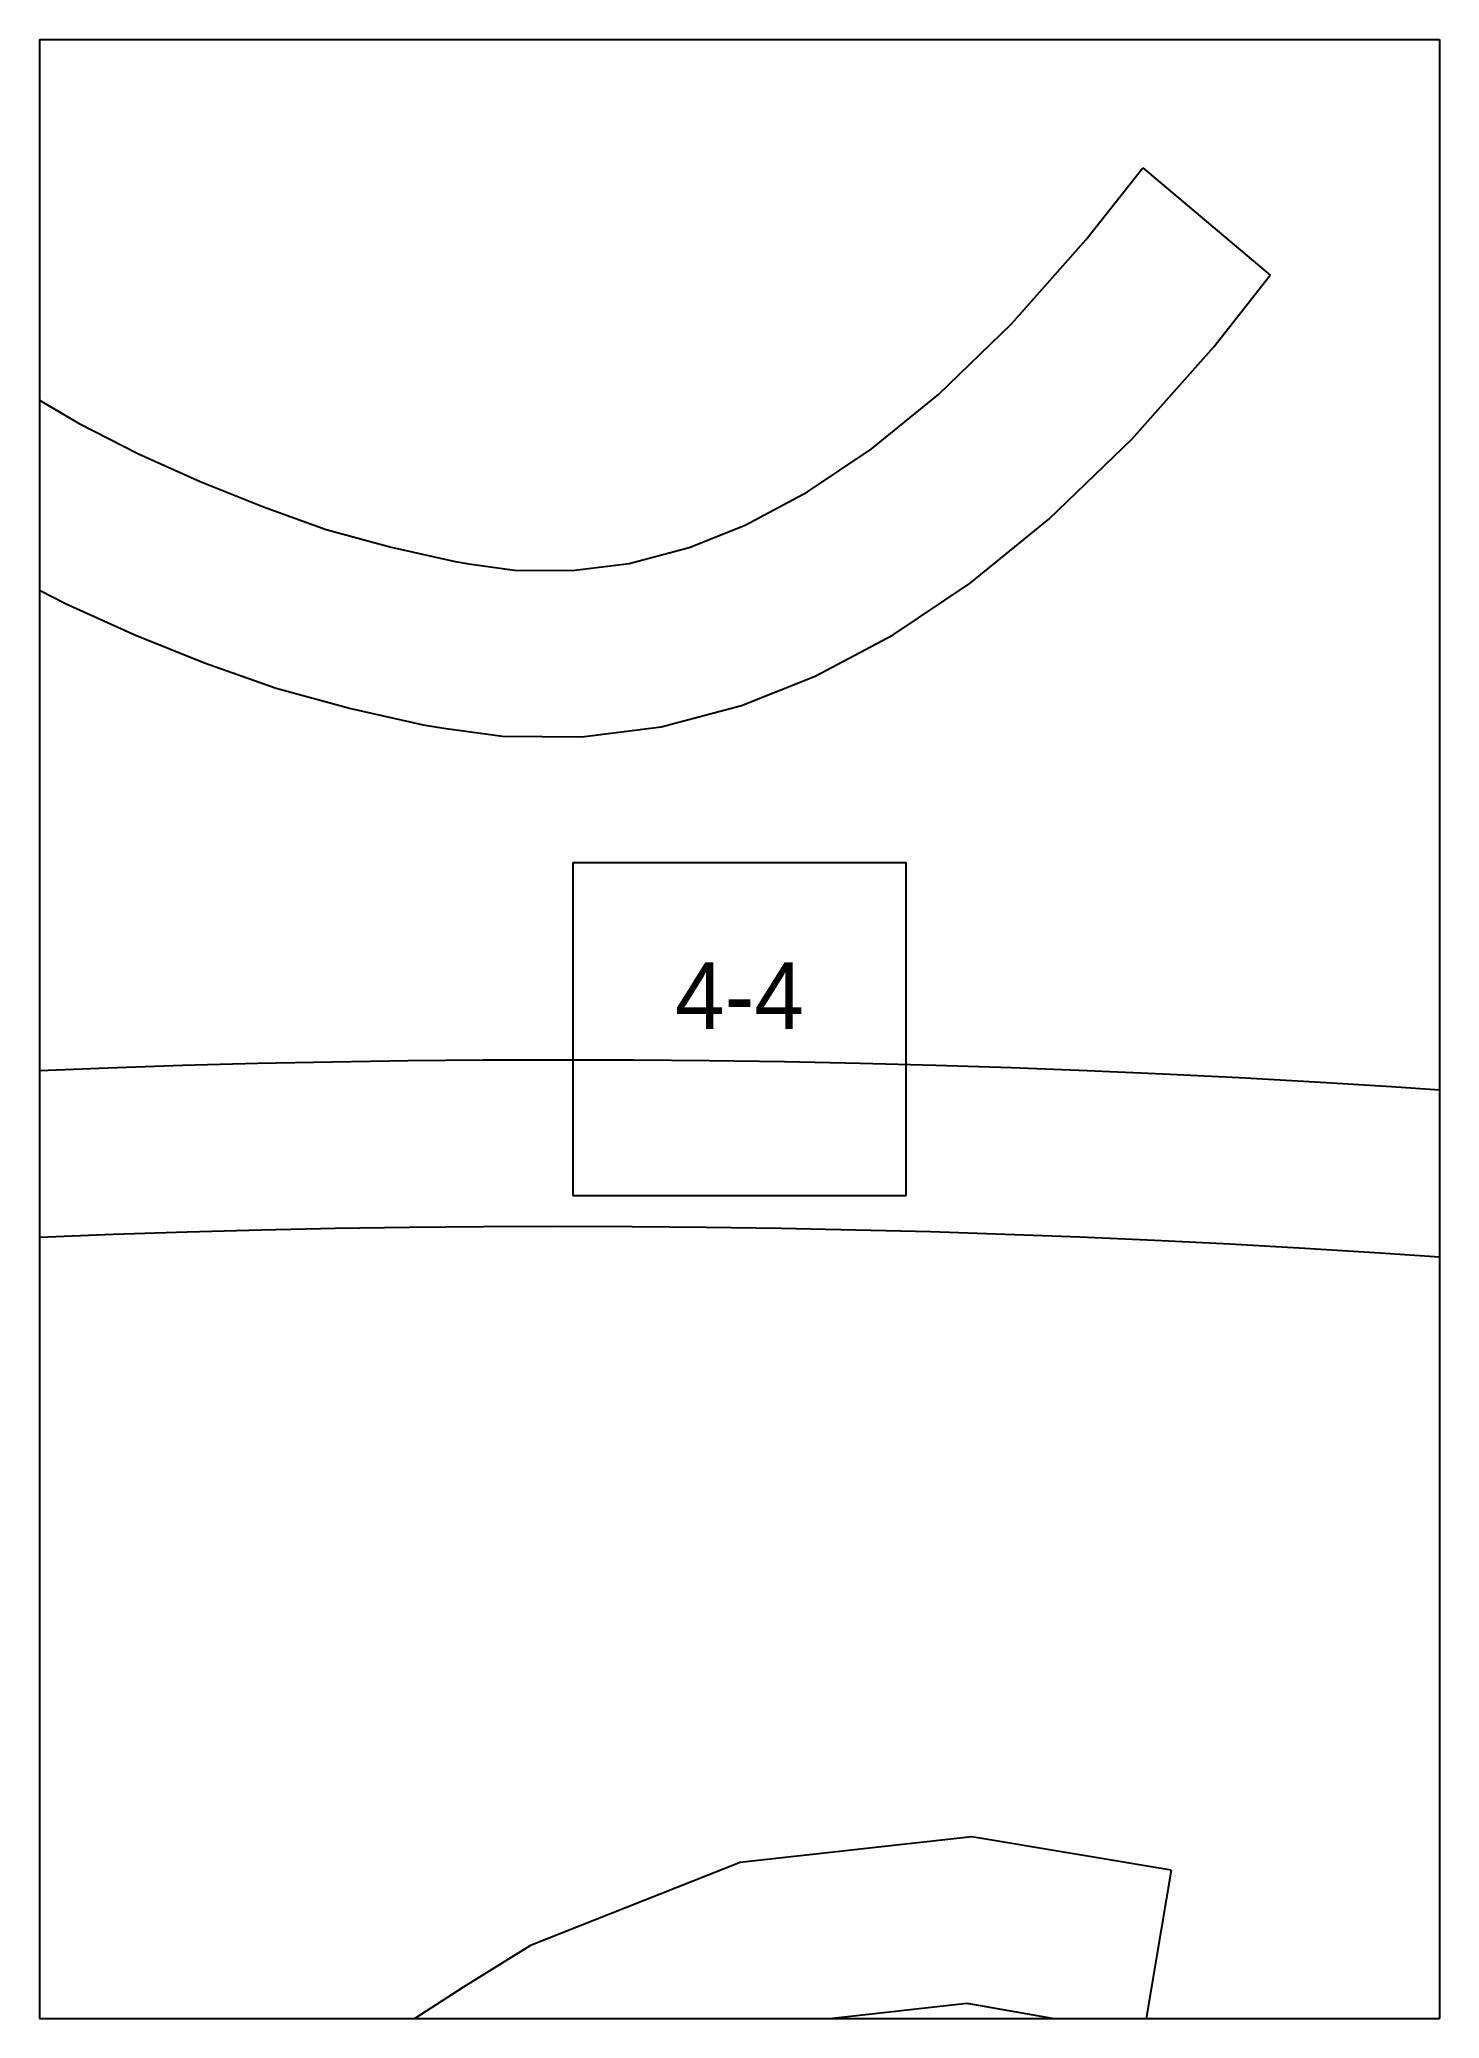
# Paper-space layout 'Plan 4-4' of a CAD drawing. Header units: metres, sheet in millimetres. Extents: x 0 to 210, y 0 to 297.
# The model-space entities are those that its viewports show. They can reach past a viewport. Long polylines and large blocks are cut down to what shows.
import ezdxf
from ezdxf.enums import TextEntityAlignment as Align

# ---------------------------------------------------------------- set-up
doc = ezdxf.new("R2010")
doc.units = ezdxf.units.M
for name, color, linetype in [('default', 7, 'Continuous'), ('TEXTLAYER', 7, 'Continuous'), ('VIEWPORTS', 7, 'Continuous')]:
    doc.layers.add(name, color=color, linetype=linetype)

msp = doc.modelspace()

# ---------------------------------------------------------------- linework, layer by layer
at = {"color": 9}
for p, q in [((630, -594), (630, -891)), ((630, -594), (630, -891)), ((840, -594), (840, -891)), ((840, -594), (840, -891)), ((420, -891), (630, -891)), ((420, -891), (630, -891)), ((630, -891), (840, -891)), ((630, -891), (630, -1188)), ((630, -891), (840, -891)), ((630, -891), (630, -1188)), ((840, -891), (1050, -891)), ((840, -891), (840, -1188)), ((840, -891), (1050, -891)), ((840, -891), (840, -1188)), ((710, -1014.5), (760, -1014.5)), ((710, -1014.5), (710, -1064.5)), ((760, -1064.5), (760, -1014.5)), ((710, -1064.5), (760, -1064.5)), ((420, -1188), (630, -1188)), ((420, -1188), (630, -1188)), ((630, -1188), (840, -1188)), ((630, -1188), (630, -1485)), ((630, -1188), (840, -1188)), ((630, -1188), (630, -1485)), ((840, -1188), (1050, -1188)), ((840, -1188), (840, -1485)), ((840, -1188), (1050, -1188)), ((840, -1188), (840, -1485))]:
    msp.add_line(p, q, dxfattribs=at)
at = {"layer": 'default', "color": 7, "linetype": 'Continuous'}
for p, q in [((786.96, -921.08), (795.52, -910.23)), ((795.52, -910.23), (814.63, -926.34)), ((775.8, -933.67), (786.96, -921.08)), ((806.14, -937.12), (814.63, -926.34)), ((764.84, -944.26), (775.8, -933.67)), ((793.85, -950.97), (806.14, -937.12)), ((627.36, -943.58), (635.94, -948.6)), ((754.74, -952.49), (764.84, -944.26)), ((635.94, -948.6), (644.85, -953.17)), ((644.85, -953.17), (654.1, -957.35)), ((745.19, -958.9), (754.74, -952.49)), ((781.43, -962.96), (793.85, -950.97)), ((654.1, -957.35), (663.59, -961.15)), ((735.86, -963.87), (745.19, -958.9)), ((663.59, -961.15), (672.98, -964.51)), ((672.98, -964.51), (682.72, -967.16)), ((727.46, -967.21), (735.86, -963.87)), ((769.61, -972.59), (781.43, -962.96)), ((682.72, -967.16), (692.32, -969.31)), ((718.46, -969.61), (727.46, -967.21)), ((623.91, -970.52), (634, -975.69)), ((692.32, -969.31), (694.39, -969.66)), ((694.39, -969.66), (701.26, -970.63)), ((701.26, -970.63), (709.89, -970.7)), ((709.89, -970.7), (718.46, -969.61)), ((758.03, -980.35), (769.61, -972.59)), ((634, -975.69), (644.3, -980.35)), ((644.3, -980.35), (654.74, -984.53)), ((746.36, -986.55), (758.03, -980.35)), ((654.74, -984.53), (665.49, -988.36)), ((665.49, -988.36), (676.7, -991.42)), ((735.31, -990.95), (746.36, -986.55)), ((676.7, -991.42), (687.52, -993.85)), ((723.27, -994.14), (735.31, -990.95)), ((687.52, -993.85), (690.64, -994.37)), ((690.64, -994.37), (699.46, -995.56)), ((711.37, -995.66), (723.27, -994.14)), ((699.46, -995.56), (711.37, -995.66)), ((628.99, -1045.75), (640.22, -1045.32)), ((640.22, -1045.32), (651.46, -1044.95)), ((651.46, -1044.95), (662.7, -1044.65)), ((662.7, -1044.65), (673.96, -1044.42)), ((673.96, -1044.42), (685.23, -1044.25)), ((685.23, -1044.25), (696.51, -1044.14)), ((696.51, -1044.14), (707.81, -1044.11)), ((707.81, -1044.11), (719.11, -1044.14)), ((719.11, -1044.14), (730.43, -1044.23)), ((730.43, -1044.23), (741.76, -1044.4)), ((741.76, -1044.4), (753.09, -1044.63)), ((753.09, -1044.63), (764.45, -1044.92)), ((764.45, -1044.92), (775.81, -1045.29)), ((775.81, -1045.29), (787.18, -1045.72)), ((617.78, -1046.25), (628.99, -1045.75)), ((787.18, -1045.72), (798.57, -1046.22)), ((798.57, -1046.22), (809.97, -1046.79)), ((809.97, -1046.79), (821.37, -1047.43)), ((821.37, -1047.43), (832.8, -1048.14)), ((832.8, -1048.14), (844.23, -1048.92)), ((685.46, -1069.25), (696.6, -1069.14)), ((696.6, -1069.14), (707.74, -1069.11)), ((707.74, -1069.11), (718.9, -1069.13)), ((718.9, -1069.13), (730.07, -1069.23)), ((618.89, -1071.22), (629.96, -1070.73)), ((629.96, -1070.73), (641.03, -1070.3)), ((641.03, -1070.3), (652.13, -1069.94)), ((652.13, -1069.94), (663.23, -1069.65)), ((663.23, -1069.65), (674.34, -1069.41)), ((674.34, -1069.41), (685.46, -1069.25)), ((730.07, -1069.23), (741.25, -1069.39)), ((741.25, -1069.39), (752.44, -1069.62)), ((752.44, -1069.62), (763.64, -1069.91)), ((763.64, -1069.91), (774.86, -1070.27)), ((774.86, -1070.27), (786.08, -1070.7)), ((786.08, -1070.7), (797.32, -1071.19)), ((797.32, -1071.19), (808.57, -1071.75)), ((808.57, -1071.75), (819.83, -1072.38)), ((819.83, -1072.38), (831.1, -1073.08)), ((831.1, -1073.08), (842.39, -1073.85)), ((769.85, -1160.77), (735.12, -1164.61)), ((799.75, -1165.73), (769.85, -1160.77)), ((735.12, -1164.61), (703.67, -1177.07)), ((799.75, -1165.73), (795.59, -1190.38)), ((703.67, -1177.07), (693.47, -1183.34)), ((693.47, -1183.34), (675.76, -1194.87)), ((769.14, -1185.76), (741.17, -1188.86)), ((795.59, -1190.38), (769.14, -1185.76)), ((741.17, -1188.86), (714.91, -1199.4))]:
    msp.add_line(p, q, dxfattribs=at)

# ---------------------------------------------------------------- texts
at = {"layer": 'TEXTLAYER', "color": 1}
msp.add_text('4-4', height=10, dxfattribs=at).set_placement((735, -1039.5), align=Align.CENTER)

psp = doc.layouts.new('Plan 4-4')

# ---------------------------------------------------------------- viewports
at = {"layer": 'VIEWPORTS'}
psp.add_viewport(center=(105, 148.5), size=(210, 297), view_center_point=(735, -1039.5), view_height=297, dxfattribs=at)

doc.saveas('drawing.dxf')
